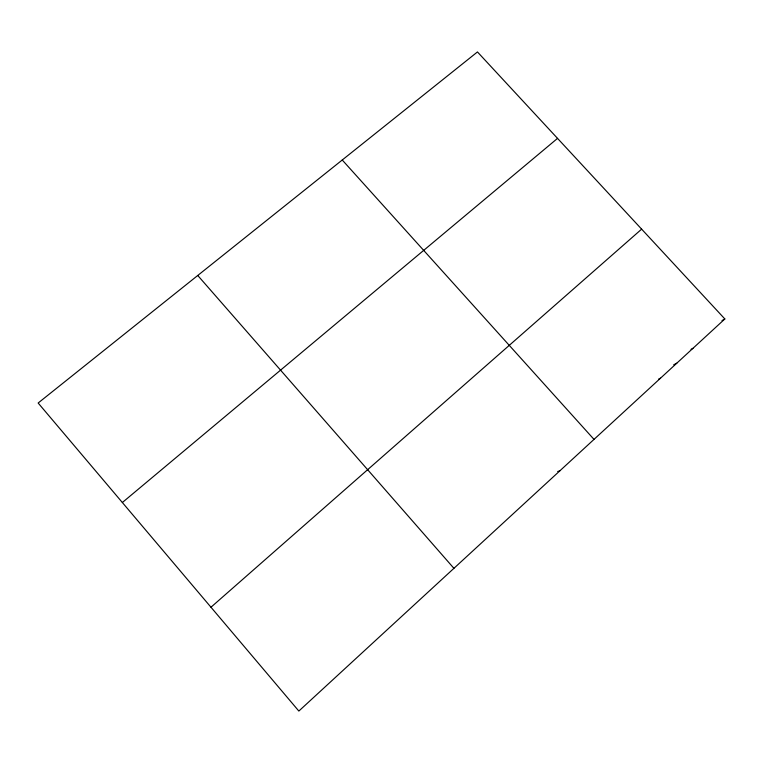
<?xml version="1.0" encoding="UTF-8"?>
<svg xmlns="http://www.w3.org/2000/svg" width="763" height="763" viewBox="0 0 763 763"><rect width="100%" height="100%" fill="white"/><g stroke="black" fill="none" stroke-linecap="round" stroke-linejoin="round"><path stroke-width="1.14" d="M724.85 318.963L298.848 711.059L38.15 403.017L477.457 51.941L724.85 318.963L722.017 320.555M210.969 607.234L641.635 229.148M122.357 502.521L557.543 138.37M691.02 349.349L692.957 348.319M673.7 364.781L676.81 363.178M658.536 379.154L660.529 378.171M557.686 471.524L559.889 470.79M342.244 160.001L594.005 439.393M197.751 275.472L453.918 568.33"/></g></svg>
